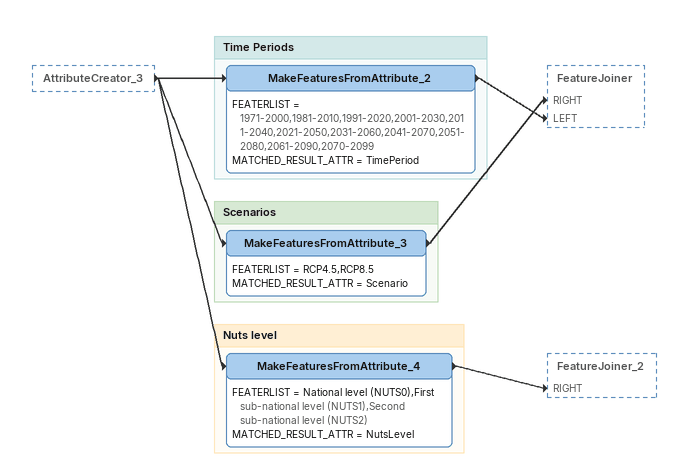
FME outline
AttributeCreator_3 [outside]
    -> MakeFeaturesFromAttribute_2
    -> MakeFeaturesFromAttribute_4
    -> MakeFeaturesFromAttribute_3

Bookmark: Time Periods
MakeFeaturesFromAttribute_2
    FEATERLIST = 1971-2000,1981-2010,1991-2020,2001-2030,2011-2040,2021-2050,2031-2060,2041-2070,2051-2080,2061-2090,2070-2099
    MATCHED_RESULT_ATTR = TimePeriod
    -> FeatureJoiner [LEFT]

Bookmark: Scenarios
MakeFeaturesFromAttribute_3
    FEATERLIST = RCP4.5,RCP8.5
    MATCHED_RESULT_ATTR = Scenario
    -> FeatureJoiner [RIGHT]

Bookmark: Nuts level
MakeFeaturesFromAttribute_4
    FEATERLIST = National level (NUTS0),First sub-national level (NUTS1),Second sub-national level (NUTS2)
    MATCHED_RESULT_ATTR = NutsLevel
    -> FeatureJoiner_2 [RIGHT]
